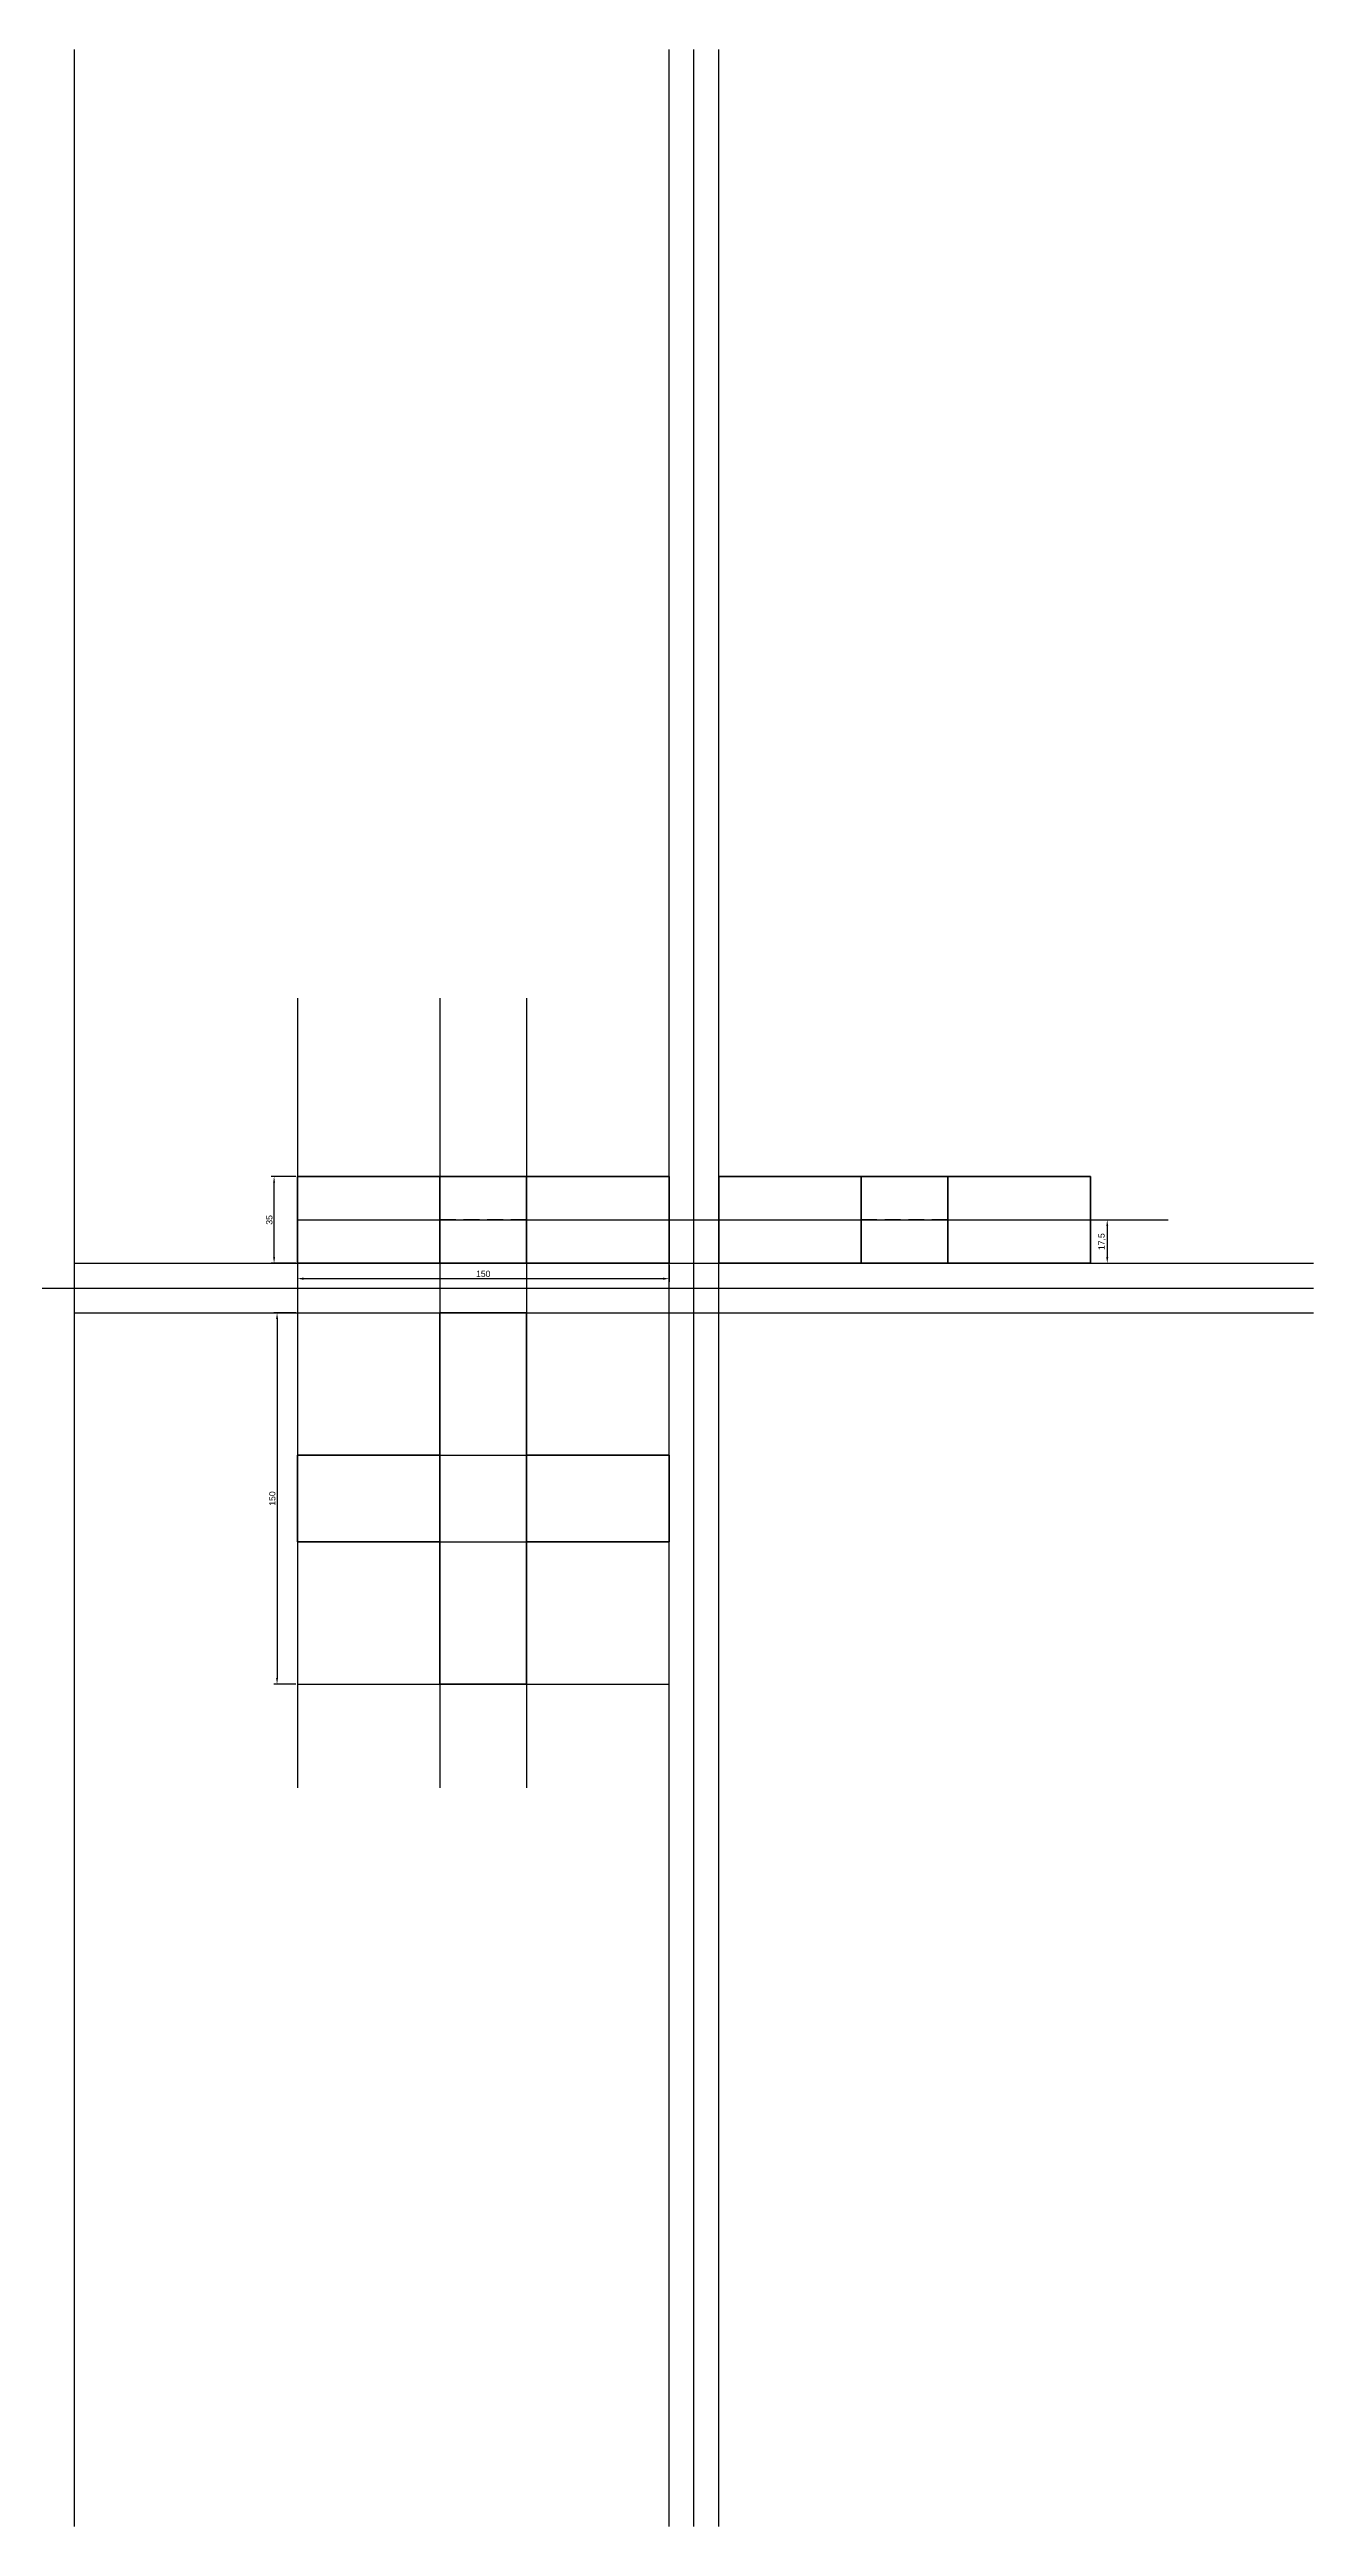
# Model space of a CAD drawing. Header units: millimetres. Extents: x 0 to 1000, y 0 to 1000.
# Drawn here: x 490 to 1000, y 0 to 1000 of the extents above; entities that cross this region are included whole.
import ezdxf

# ---------------------------------------------------------------- set-up
doc = ezdxf.new("R2010")
doc.units = ezdxf.units.MM
doc.linetypes.add('DASHED2', pattern=[9.525, 6.35, -3.175])
for name, color, linetype, lineweight in [('continous thick', 20, 'Continuous', 50), ('dashed', 1, 'DASHED2', 50), ('dimensions', 123, 'Continuous', 30), ('projection', 14, 'Continuous', 30), ('refrence', 7, 'Continuous', 30)]:
    doc.layers.add(name, color=color, linetype=linetype, lineweight=lineweight)
doc.styles.get("Standard").update_dxf_attribs({"font": 'arial.ttf'})
doc.dimstyles.new('ISO-25', dxfattribs={"dimtxt": 2.5, "dimasz": 2.5, "dimexe": 1.25, "dimexo": 0.625, "dimtad": 1, "dimtxsty": 'Standard', "dimcen": 2.5, "dimadec": 0, "dimazin": 0, "dimtfac": 1, "dimtmove": 0, "dimatfit": 3, "dimfxl": 1, "dimarcsym": 0})

# ---------------------------------------------------------------- blocks, each defined once
blk = doc.blocks.new('*D1')
at = {"layer": 'Defpoints', "color": 0, "transparency": 16777216}
for p in [(580.6, 545), (590, 545), (590, 510)]:
    blk.add_point(p, dxfattribs=at)
at = {"layer": 'dimensions', "color": 0, "lineweight": -2, "transparency": 16777216}
for p, q in [((589.4, 545), (579.4, 545)), ((580.6, 512.5), (580.6, 542.5)), ((589.4, 510), (579.4, 510))]:
    blk.add_line(p, q, dxfattribs=at)
at = {"layer": 'dimensions', "color": 0, "transparency": 16777216}
for points in [[(580.2, 542.5), (581, 542.5), (580.6, 545)], [(580.2, 512.5), (581, 512.5), (580.6, 510)]]:
    blk.add_solid(points, dxfattribs=at)
at = {"layer": 'dimensions', "color": 0, "transparency": 16777216, "insert": (578.7, 527.5), "char_height": 2.5, "attachment_point": 5, "rotation": 90}
blk.add_mtext('35', dxfattribs=at)
blk = doc.blocks.new('*D2')
at = {"layer": 'Defpoints', "color": 0, "transparency": 16777216}
for p in [(590, 510), (740, 510), (740, 503.8)]:
    blk.add_point(p, dxfattribs=at)
at = {"layer": 'dimensions', "color": 0, "lineweight": -2, "transparency": 16777216}
for p, q in [((590, 509.4), (590, 502.5)), ((592.5, 503.8), (737.5, 503.8)), ((740, 509.4), (740, 502.5))]:
    blk.add_line(p, q, dxfattribs=at)
at = {"layer": 'dimensions', "color": 0, "transparency": 16777216}
for points in [[(592.5, 504.2), (592.5, 503.3), (590, 503.8)], [(737.5, 504.2), (737.5, 503.3), (740, 503.8)]]:
    blk.add_solid(points, dxfattribs=at)
at = {"layer": 'dimensions', "color": 0, "transparency": 16777216, "insert": (665, 505.7), "char_height": 2.5, "attachment_point": 5}
blk.add_mtext('150', dxfattribs=at)
blk = doc.blocks.new('*D3')
at = {"layer": 'Defpoints', "color": 0, "transparency": 16777216}
for p in [(590, 490), (581.8, 340), (590, 340)]:
    blk.add_point(p, dxfattribs=at)
at = {"layer": 'dimensions', "color": 0, "lineweight": -2, "transparency": 16777216}
for p, q in [((589.4, 490), (580.5, 490)), ((581.8, 487.5), (581.8, 342.5)), ((589.4, 340), (580.5, 340))]:
    blk.add_line(p, q, dxfattribs=at)
at = {"layer": 'dimensions', "color": 0, "transparency": 16777216}
for points in [[(581.4, 487.5), (582.2, 487.5), (581.8, 490)], [(581.4, 342.5), (582.2, 342.5), (581.8, 340)]]:
    blk.add_solid(points, dxfattribs=at)
at = {"layer": 'dimensions', "color": 0, "transparency": 16777216, "insert": (579.9, 415), "char_height": 2.5, "attachment_point": 5, "rotation": 90}
blk.add_mtext('150', dxfattribs=at)
blk = doc.blocks.new('*D6')
at = {"layer": 'Defpoints', "color": 0, "transparency": 16777216}
for p in [(910, 527.5), (910, 510), (916.8, 510)]:
    blk.add_point(p, dxfattribs=at)
at = {"layer": 'dimensions', "color": 0, "lineweight": -2, "transparency": 16777216}
for p, q in [((910.6, 527.5), (918.1, 527.5)), ((916.8, 525), (916.8, 512.5)), ((910.6, 510), (918.1, 510))]:
    blk.add_line(p, q, dxfattribs=at)
at = {"layer": 'dimensions', "color": 0, "transparency": 16777216}
for points in [[(916.4, 525), (917.2, 525), (916.8, 527.5)], [(916.4, 512.5), (917.2, 512.5), (916.8, 510)]]:
    blk.add_solid(points, dxfattribs=at)
at = {"layer": 'dimensions', "color": 0, "transparency": 16777216, "insert": (914.7, 518.7), "char_height": 2.5, "attachment_point": 5, "rotation": 90}
blk.add_mtext('17,5', dxfattribs=at)

msp = doc.modelspace()

# ---------------------------------------------------------------- linework, layer by layer
at = {"layer": 'continous thick'}
for p, q in [((740, 545), (590, 545)), ((590, 545), (590, 510)), ((590, 545), (590, 510)), ((647.5, 545), (647.5, 510)), ((682.5, 545), (682.5, 510)), ((740, 545), (740, 510)), ((760, 545), (910, 545)), ((760, 545), (760, 510)), ((817.5, 545), (817.5, 510)), ((852.5, 545), (852.5, 510)), ((910, 545), (910, 510)), ((740, 510), (590, 510)), ((760, 510), (910, 510)), ((647.5, 490), (682.5, 490)), ((647.5, 340), (647.5, 490)), ((682.5, 490), (682.5, 340)), ((647.5, 432.5), (590, 432.5)), ((590, 432.5), (590, 397.5)), ((740, 432.5), (682.5, 432.5)), ((740, 397.5), (740, 432.5)), ((590, 397.5), (647.5, 397.5)), ((682.5, 397.5), (740, 397.5)), ((682.5, 340), (647.5, 340))]:
    msp.add_line(p, q, dxfattribs=at)
at = {"layer": 'dashed'}
for p, q in [((682.5, 527.5), (647.5, 527.5)), ((647.5, 527.5), (682.5, 527.5)), ((817.5, 527.5), (852.5, 527.5)), ((817.5, 527.5), (852.5, 527.5))]:
    msp.add_line(p, q, dxfattribs=at)
at = {"layer": 'projection'}
for p, q in [((590, 617.034), (590, 298.195)), ((647.5, 617.034), (647.5, 298.195)), ((682.5, 617.034), (682.5, 298.195)), ((590, 527.5), (941.429, 527.5)), ((590, 490), (740, 490)), ((590, 432.5), (740, 432.5)), ((590, 397.5), (740, 397.5)), ((590, 340), (740, 340))]:
    msp.add_line(p, q, dxfattribs=at)
at = {"layer": 'refrence'}
for p, q in [((500, 0), (500, 1000)), ((740, 0), (740, 1000)), ((750, 0), (750, 1000)), ((760, 0), (760, 1000)), ((500, 510), (1000, 510)), ((0, 500), (500, 500)), ((500, 500), (1000, 500)), ((500, 490), (1000, 490))]:
    msp.add_line(p, q, dxfattribs=at)

# ---------------------------------------------------------------- dimensions: what is measured, and where the dimension line sits
at = {"layer": 'dimensions'}
for base, p1, p2, picture, middle in [((580.61, 545), (590, 510), (590, 545), '*D1', (578.707, 527.5)), ((916.833, 510), (910, 527.5), (910, 510), '*D6', (914.705, 518.75)), ((581.779, 340), (590, 490), (590, 340), '*D3', (579.877, 415))]:
    dim = msp.add_linear_dim(base=base, p1=p1, p2=p2, angle=90, dimstyle='ISO-25', dxfattribs=at)
    dim.commit()
    dim.dimension.update_dxf_attribs({"geometry": picture, "text_midpoint": middle})
dim = msp.add_linear_dim(base=(740, 503.758), p1=(590, 510), p2=(740, 510), dimstyle='ISO-25', dxfattribs=at)
dim.commit()
dim.dimension.update_dxf_attribs({"geometry": '*D2', "text_midpoint": (665, 505.66)})

doc.saveas('drawing.dxf')
